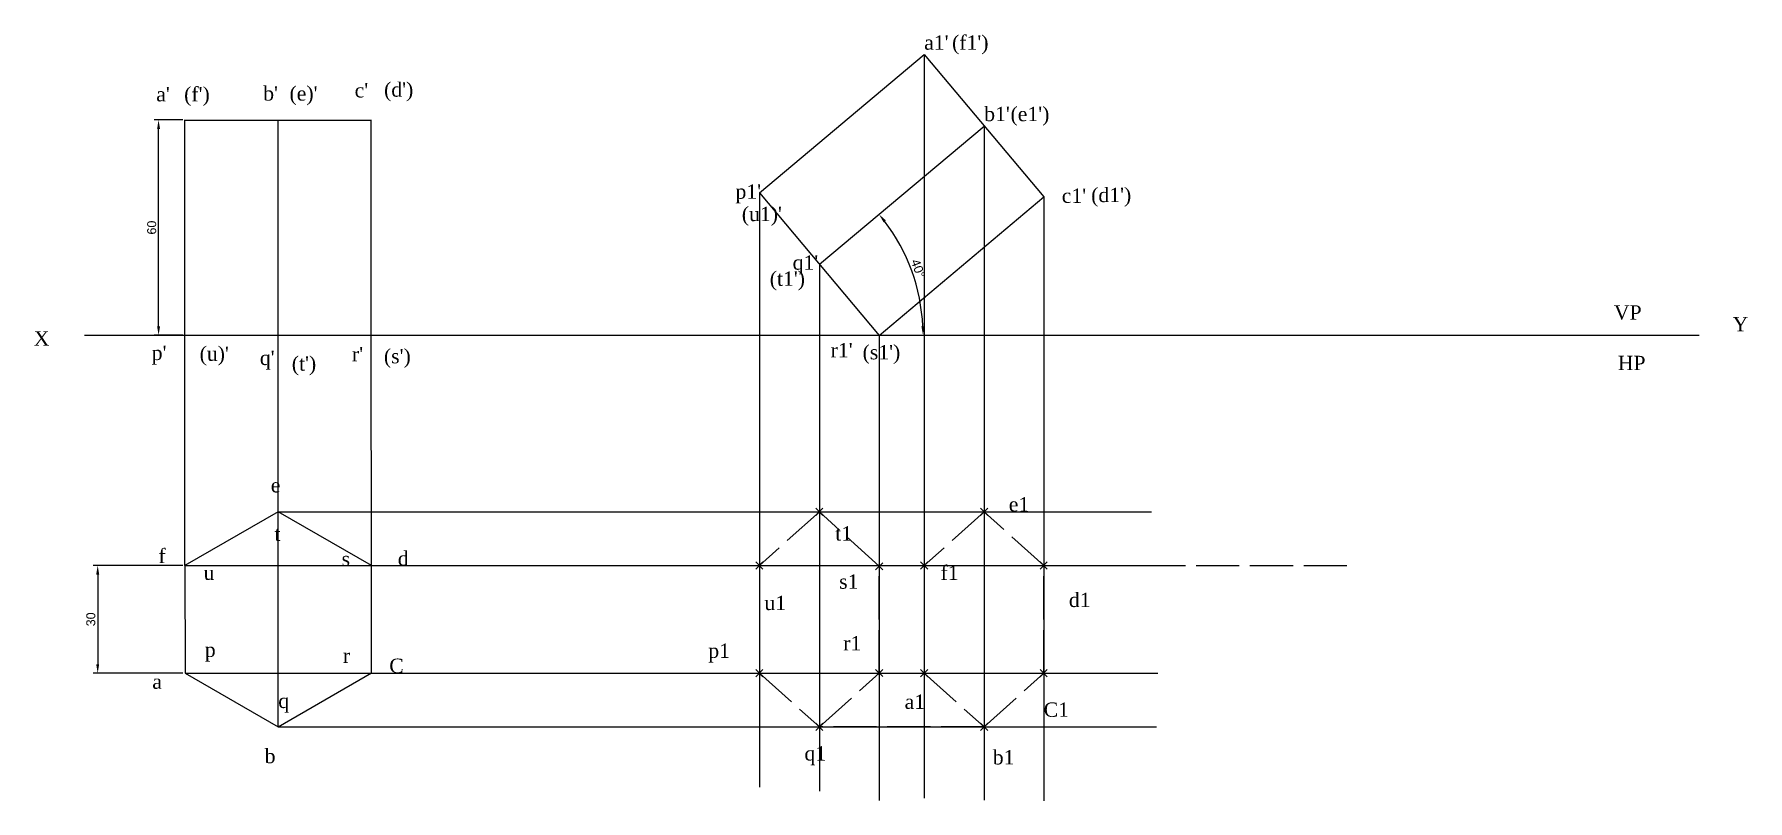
# Model space of a CAD drawing. Header units: millimetres. Extents: x 87 to 565, y 121 to 335.
import ezdxf

# ---------------------------------------------------------------- set-up
doc = ezdxf.new("R2010")
doc.units = ezdxf.units.MM
doc.header["$PDMODE"] = 3
doc.linetypes.add('ACAD_ISO02W100', pattern=[15, 12, -3])
doc.styles.get("Standard").update_dxf_attribs({"font": 'arial.ttf'})
doc.dimstyles.new('ISO-25', dxfattribs={"dimtxt": 2.5, "dimasz": 2.5, "dimexe": 1.25, "dimexo": 0.625, "dimtad": 1, "dimtxsty": 'Standard', "dimcen": 2.5, "dimadec": 0, "dimazin": 0, "dimtfac": 1, "dimtmove": 0, "dimatfit": 3, "dimfxl": 1, "dimarcsym": 0})

# ---------------------------------------------------------------- blocks, each defined once
blk = doc.blocks.new('*D2')
at = {"color": 0, "lineweight": -2, "transparency": 16777216}
for p, q in [((128.44, 186.41), (103.5, 186.41)), ((104.75, 183.91), (104.75, 158.91)), ((128.47, 156.41), (103.5, 156.41))]:
    blk.add_line(p, q, dxfattribs=at)
at = {"color": 0, "transparency": 16777216}
for points in [[(104.33, 183.91), (105.17, 183.91), (104.75, 186.41)], [(104.33, 158.91), (105.17, 158.91), (104.75, 156.41)]]:
    blk.add_solid(points, dxfattribs=at)
at = {"layer": 'Defpoints', "color": 0, "transparency": 16777216}
for p in [(129.07, 186.41), (104.75, 156.41), (129.09, 156.41)]:
    blk.add_point(p, dxfattribs=at)
at = {"color": 0, "transparency": 16777216, "insert": (102.85, 171.41), "char_height": 2.5, "attachment_point": 5, "rotation": 90}
blk.add_mtext('30', dxfattribs=at)
blk = doc.blocks.new('*D4')
at = {"color": 0, "lineweight": -2, "transparency": 16777216}
for p, q in [((128.44, 310.64), (120.47, 310.64)), ((121.72, 253.14), (121.72, 308.14)), ((128.44, 250.64), (120.47, 250.64))]:
    blk.add_line(p, q, dxfattribs=at)
at = {"color": 0, "transparency": 16777216}
for points in [[(121.31, 308.14), (122.14, 308.14), (121.72, 310.64)], [(121.31, 253.14), (122.14, 253.14), (121.72, 250.64)]]:
    blk.add_solid(points, dxfattribs=at)
at = {"layer": 'Defpoints', "color": 0, "transparency": 16777216}
for p in [(121.72, 310.64), (129.07, 310.64), (129.07, 250.64)]:
    blk.add_point(p, dxfattribs=at)
at = {"color": 0, "transparency": 16777216, "insert": (119.82, 280.64), "char_height": 2.5, "attachment_point": 5, "rotation": 90}
blk.add_mtext('60', dxfattribs=at)
blk = doc.blocks.new('*D5')
at = {"color": 0, "lineweight": -2, "transparency": 16777216}
blk.add_arc((282.33, 250.64), 52.45, 2.7314, 37.2686, dxfattribs=at)
at = {"color": 0, "transparency": 16777216}
for points in [[(323.74, 282.14), (324.39, 282.66), (322.5, 284.35)], [(335.13, 253.15), (334.3, 253.13), (334.77, 250.64)]]:
    blk.add_solid(points, dxfattribs=at)
at = {"layer": 'Defpoints', "color": 0, "transparency": 16777216}
for p in [(351.81, 308.95), (305.88, 270.41), (333.36, 262.74), (101.05, 250.64), (551.05, 250.64)]:
    blk.add_point(p, dxfattribs=at)
at = {"color": 0, "transparency": 16777216, "insert": (333.4, 269.23), "char_height": 2.5, "attachment_point": 5, "rotation": 290}
blk.add_mtext('40°', dxfattribs=at)

msp = doc.modelspace()

# ---------------------------------------------------------------- linework, layer by layer
at = {"color": 32, "true_color": 0xcd6928}
for p, q in [((289.154, 290.338), (335.116, 328.905)), ((335.09, 328.883), (368.397, 289.189)), ((305.878, 270.406), (351.815, 308.951)), ((289.154, 290.338), (322.519, 250.575)), ((322.519, 250.575), (368.424, 289.211))]:
    msp.add_line(p, q, dxfattribs=at)
for p, q in [((335.09, 328.883), (335.09, 121.547)), ((129.066, 250.643), (129.066, 310.643)), ((129.066, 310.608), (180.883, 310.608)), ((155.085, 250.643), (155.085, 310.643)), ((180.973, 250.643), (180.973, 310.643)), ((351.815, 308.951), (351.815, 120.98)), ((289.154, 290.338), (289.154, 124.612)), ((368.397, 289.189), (368.397, 120.83)), ((305.878, 270.406), (305.878, 123.503)), ((101.047, 250.643), (551.047, 250.643)), ((129.066, 186.411), (129.066, 250.643)), ((129.066, 250.643), (180.973, 250.643)), ((155.085, 141.433), (155.085, 250.643)), ((181.028, 186.455), (180.973, 250.643)), ((322.519, 250.575), (322.519, 120.915)), ((155.085, 201.404), (398.394, 201.404)), ((129.066, 186.411), (400.173, 186.411)), ((129.092, 156.411), (400.173, 156.411)), ((155.085, 141.433), (399.813, 141.433))]:
    msp.add_line(p, q)
at = {"color": 240, "linetype": 'ACAD_ISO02W100', "true_color": 0xed1f24}
for p, q in [((305.878, 201.404), (289.154, 186.411)), ((322.519, 186.191), (305.878, 201.404)), ((305.878, 201.404), (351.815, 201.404)), ((351.815, 201.404), (335.09, 186.411)), ((368.397, 186.411), (351.815, 201.404)), ((351.815, 201.404), (351.815, 141.433)), ((289.154, 186.411), (289.154, 156.411)), ((368.397, 156.411), (368.397, 186.411)), ((322.519, 156.411), (322.519, 186.191)), ((289.154, 156.411), (305.878, 141.433)), ((305.878, 141.433), (322.519, 156.411)), ((335.09, 156.411), (351.815, 141.433)), ((351.815, 141.433), (368.397, 156.411)), ((351.815, 141.433), (305.878, 141.433))]:
    msp.add_line(p, q, dxfattribs=at)
at = {"color": 242, "linetype": 'ACAD_ISO02W100', "true_color": 0xcd2027}
for p, q in [((289.154, 186.411), (322.278, 186.411)), ((335.09, 186.411), (368.397, 186.411)), ((289.154, 156.411), (322.519, 156.411)), ((335.09, 156.411), (368.397, 156.411))]:
    msp.add_line(p, q, dxfattribs=at)
at = {"linetype": 'ACAD_ISO02W100'}
for p, q in [((305.878, 186.411), (453.564, 186.411)), ((335.09, 186.411), (335.09, 156.411))]:
    msp.add_line(p, q, dxfattribs=at)
msp.add_lwpolyline([(155.034, 201.433), (129.066, 186.411), (129.092, 156.411), (155.085, 141.433), (181.053, 156.455), (181.028, 186.455)], close=True)
for p in [(305.878, 201.404), (351.815, 201.404), (289.154, 186.411), (322.519, 186.191), (335.09, 186.411), (368.397, 186.411), (289.154, 156.411), (322.519, 156.455), (335.09, 156.411), (368.397, 156.411), (305.878, 141.433), (351.815, 141.433)]:
    msp.add_point(p)

# ---------------------------------------------------------------- texts
at = {"char_height": 4, "attachment_point": 1}
for s, heights, insert in [("{\\fTimes New Roman|b0|i0|c0|p18;a1'}", [0], (335.09, 334.247)), ("{\\fTimes New Roman|b0|i0|c0|p18;(f1')}", [0], (342.865, 334.247)), ("{\\fTimes New Roman|b0|i0|c0|p18;(f')}", [0], (128.851, 319.84)), ("{\\fTimes New Roman|b0|i0|c0|p18;b'}", [0], (150.88, 320.055)), ("{\\fTimes New Roman|b0|i0|c0|p18;(e)'}", [0], (158.223, 320.055)), ("{\\fTimes New Roman|b0|i0|c0|p18;c'}", [0], (176.365, 320.919)), ("{\\fTimes New Roman|b0|i0|c0|p18;(d')}", [0], (184.572, 321.134)), ("{\\fTimes New Roman|b0|i0|c0|p18;a'}", [0], (121.076, 319.84)), ("{\\fTimes New Roman|b0|i0|c0|p18;b1'}", [0], (351.815, 314.315)), ("{\\fTimes New Roman|b0|i0|c0|p18;(e1')}", [0], (359.158, 314.315)), ("{\\fTimes New Roman|b0|i0|c0|p18;p1'}", [0], (282.499, 292.7)), ("{\\fTimes New Roman|b0|i0|c0|p18;c1'}", [0], (373.427, 291.524)), ("{\\fTimes New Roman|b0|i0|c0|p18;(d1')}", [0], (381.634, 291.74)), ("{\\fTimes New Roman|b0|i0|c0|p18;(u1)'}", [0], (284.268, 286.437)), ("{\\fTimes New Roman|b0|i0|c0|p18;q1'}", [0], (298.42, 272.902)), ("\\pxt3;{\\fTimes New Roman|b0|i0|c0|p18;(t1')}", [0], (292.052, 268.408)), ('{\\fTimes New Roman|b0|i0|c0|p18;VP}', [0], (527.308, 258.978)), ('{\\fTimes New Roman|b0|i0|c0|p18;Y}', [0], (560.389, 255.727)), ('{\\fTimes New Roman|b0|i0|c0|p18;X}', [0], (86.947, 251.727)), ("{\\fTimes New Roman|b0|i0|c0|p18;r1'}", [0], (309.034, 248.457)), ("{\\fTimes New Roman|b0|i0|c0|p18;p'}", [0], (119.815, 247.723)), ("{\\fTimes New Roman|b0|i0|c0|p18;(u)'}", [0], (133.169, 247.483)), ("{\\fTimes New Roman|b0|i0|c0|p18;q'}", [0], (149.947, 246.325)), ("\\pxt3;{\\fTimes New Roman|b0|i0|c0|p18;(t')}", [0], (158.85, 244.746)), ("{\\fTimes New Roman|b0|i0|c0|p18;r'}", [0], (175.629, 247.352)), ("{\\fTimes New Roman|b0|i0|c0|p18;(s')}", [0], (184.532, 246.798)), ("{\\fTimes New Roman|b0|i0|c0|p18;(s1')}", [0], (317.937, 247.903)), ('{\\fTimes New Roman|b0|i0|c0|p18;HP}', [0], (528.392, 244.888)), ('{\\fTimes New Roman|b0|i0|c0|p18;e}', [0], (152.992, 210.805)), ('{\\fTimes New Roman|b0|i0|c0|p18;e1}', [4.081], (358.664, 205.485)), ('{\\fTimes New Roman|b0|i0|c0|p18;t}', [0], (154.013, 197.255)), ('{\\fTimes New Roman|b0|i0|c0|p18;t1}', [0], (310.301, 197.361)), ('{\\fTimes New Roman|b0|i0|c0|p18;f}', [0], (121.676, 191.079)), ('{\\fTimes New Roman|b0|i0|c0|p18;s}', [0], (172.734, 190.272)), ('{\\fTimes New Roman|b0|i0|c0|p18;d}', [0], (188.392, 190.398)), ('{\\fTimes New Roman|b0|i0|c0|p18;f1}', [4.095], (339.658, 186.411)), ('{\\fTimes New Roman|b0|i0|c0|p18;u}', [0], (134.271, 186.411)), ('{\\fTimes New Roman|b0|i0|c0|p18;s1}', [0], (311.401, 183.944)), ('{\\fTimes New Roman|b0|i0|c0|p18;u1}', [0], (290.56, 177.994)), ('{\\fTimes New Roman|b0|i0|c0|p18;d1}', [0], (375.411, 178.839)), ('{\\fTimes New Roman|b0|i0|c0|p18;p}', [0], (134.611, 164.945)), ('{\\fTimes New Roman|b0|i0|c0|p18;p1}', [0], (274.93, 164.674)), ('{\\fTimes New Roman|b0|i0|c0|p18;r1}', [0], (312.517, 166.758)), ('{\\fTimes New Roman|b0|i0|c0|p18;r}', [0], (173.075, 163.271)), ('{\\fTimes New Roman|b0|i0|c0|p18;C}', [0], (186.009, 160.455)), ('{\\fTimes New Roman|b0|i0|c0|p18;a}', [0], (119.974, 156.047)), ('{\\fTimes New Roman|b0|i0|c0|p18;q}', [0], (155.085, 150.686)), ('{\\fTimes New Roman|b0|i0|c0|p18;a1}', [0], (329.636, 150.451)), ('{\\fTimes New Roman|b0|i0|c0|p18;C1}', [0], (368.397, 148.233)), ('{\\fTimes New Roman|b0|i0|c0|p18;b}', [0], (151.29, 135.3)), ('{\\fTimes New Roman|b0|i0|c0|p18;q1}', [0], (301.725, 136.041)), ('{\\fTimes New Roman|b0|i0|c0|p18;b1}', [0], (354.199, 134.96))]:
    msp.add_mtext_dynamic_manual_height_columns(s, width=82.97434, gutter_width=12.5, heights=heights, dxfattribs=dict(at, insert=insert))

# ---------------------------------------------------------------- dimensions: what is measured, and where the dimension line sits
for base, p1, p2, picture, middle in [((121.724, 310.643), (129.066, 250.643), (129.066, 310.643), '*D4', (119.823, 280.643)), ((104.748, 156.411), (129.066, 186.411), (129.092, 156.411), '*D2', (102.846, 171.411))]:
    dim = msp.add_linear_dim(base=base, p1=p1, p2=p2, angle=90, dimstyle='ISO-25')
    dim.commit()
    dim.dimension.update_dxf_attribs({"geometry": picture, "text_midpoint": middle})
dim = msp.add_angular_dim_2l(base=(333.358, 262.738), line1=((305.878, 270.406), (351.815, 308.951)), line2=((101.047, 250.643), (551.047, 250.643)), dimstyle='ISO-25')
dim.commit()
dim.dimension.update_dxf_attribs({"geometry": '*D5', "text_midpoint": (333.395, 269.231)})

doc.saveas('drawing.dxf')
